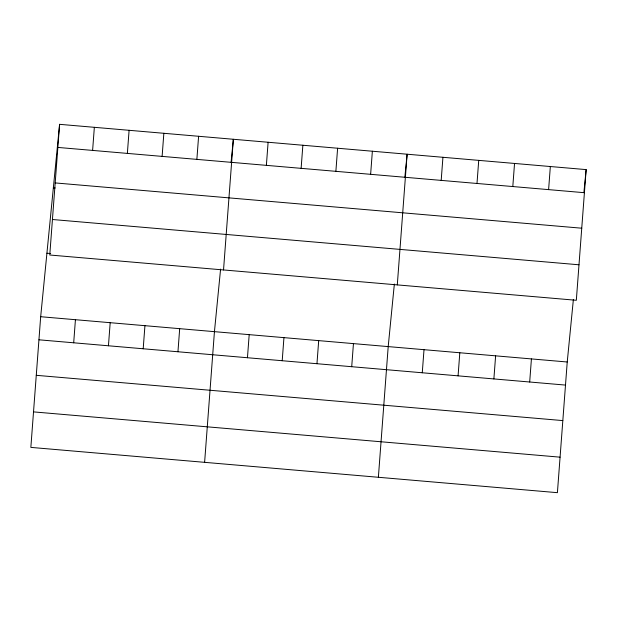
<?xml version="1.0" encoding="UTF-8"?>
<svg xmlns="http://www.w3.org/2000/svg" width="617" height="617" viewBox="0 0 617 617"><rect width="100%" height="100%" fill="white"/><g stroke="black" fill="none" stroke-linecap="round" stroke-linejoin="round"><path stroke-width="0.93" d="M59.594 124.325L49.769 255.006L576.324 300.286L586.15 169.606L59.594 124.325L40.676 316.714L30.85 447.394L557.406 492.674L567.231 361.994L573.386 299.43M73.693 342.797L75.428 319.699M92.612 150.409L94.347 127.318M108.445 345.782L110.181 322.691M127.364 153.402L129.1 130.303M143.198 348.775L144.933 325.676M162.117 156.386L163.852 133.295M177.951 351.759L179.686 328.668M196.869 159.379L198.605 136.28M204.613 462.334L214.438 331.653L220.593 269.089M223.531 269.953L233.357 139.272L231.097 162.271M247.456 357.737L249.191 334.645M266.374 165.356L268.11 142.257M282.208 360.729L283.943 337.63M301.127 168.341L302.862 145.25M316.961 363.714L318.696 340.623M335.879 171.333L337.615 148.234M351.713 366.706L353.448 343.607M370.632 174.318L372.367 151.227M378.375 477.273L388.201 346.6L394.356 284.028M397.294 284.892L407.12 154.211L404.86 177.218M422.267 372.768L424.01 349.677M441.194 180.388L442.929 157.296M458.076 375.853L459.812 352.754M476.995 183.465L478.73 160.374M493.878 378.931L495.621 355.832M512.804 186.542L514.539 163.451M529.687 382.008L531.422 358.917M548.606 189.627L550.341 166.528M583.89 192.612L586.15 169.606M57.859 147.424L584.415 192.705M55.191 182.925L581.746 228.205M53.355 187.815L55.229 187.977M52.437 219.505L578.993 264.786M46.923 253.225L50.679 253.548M40.676 316.714L567.231 361.994M38.94 339.805L565.496 385.085M36.272 375.313L562.82 420.593M33.519 411.886L560.074 457.166"/></g></svg>
